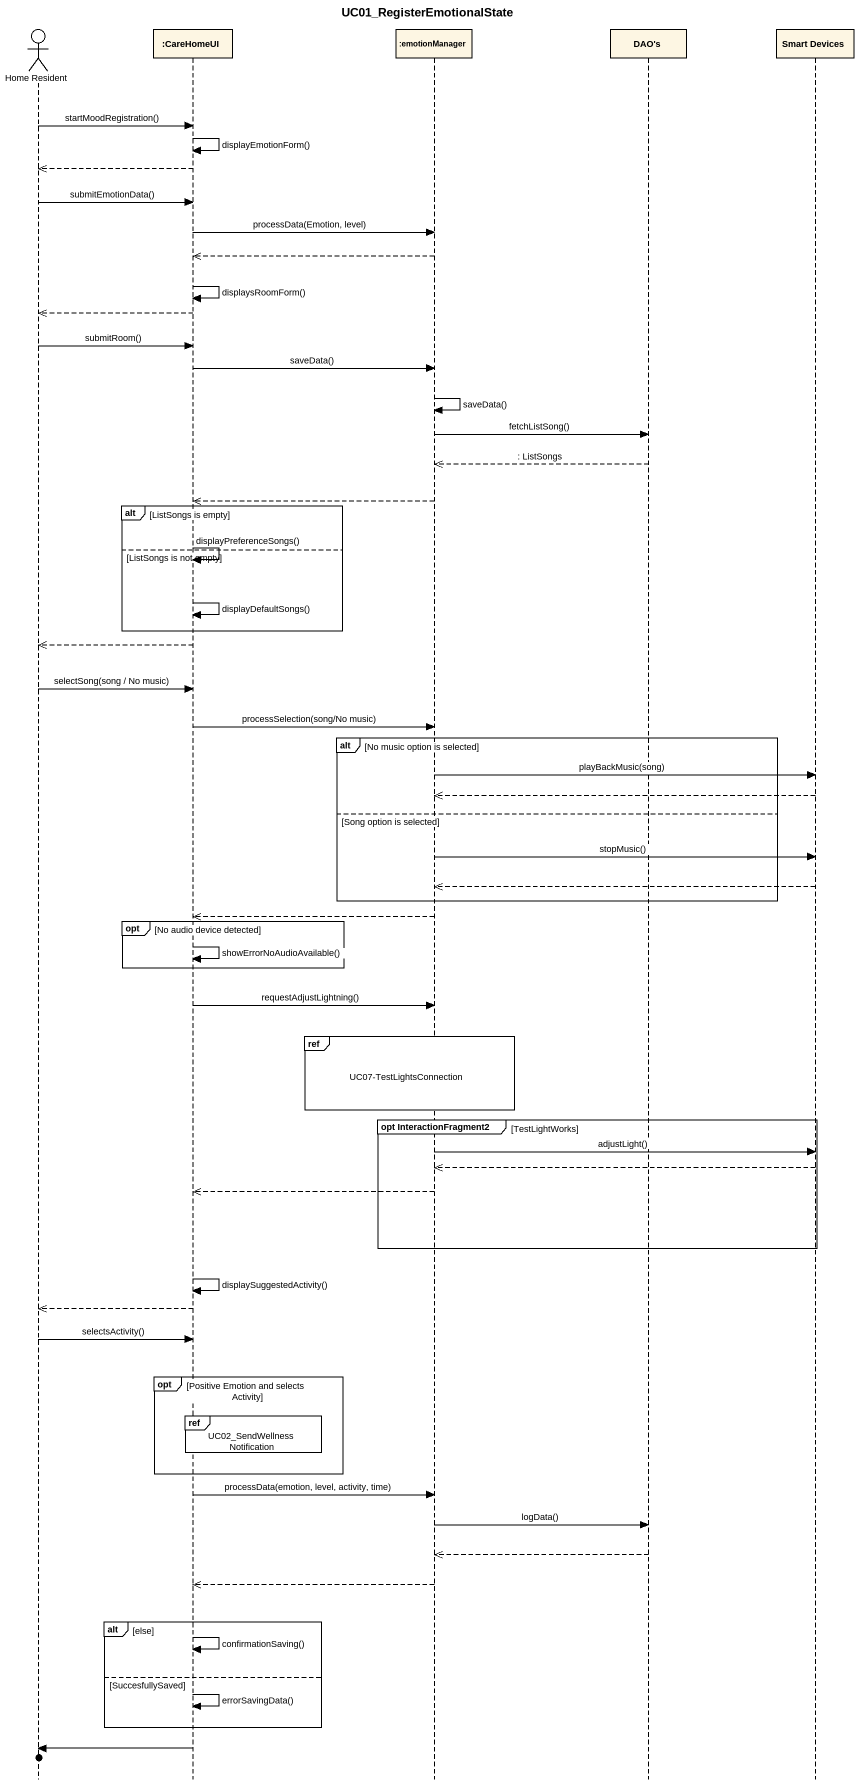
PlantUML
@startuml
title UC01_RegisterEmotionalState
hide footbox
actor "Home Resident" as Home_Resident
participant ":CareHomeUI" as CareHomeUI
participant ":emotionManager" as emotionManager
participant "DAO's" as DAO_s
participant "Smart Devices" as Smart_Devices

Home_Resident -> CareHomeUI : startMoodRegistration()
CareHomeUI -> CareHomeUI : displayEmotionForm()
CareHomeUI -->> Home_Resident
Home_Resident -> CareHomeUI : submitEmotionData()
CareHomeUI -> emotionManager : processData(Emotion, level)
emotionManager -->> CareHomeUI
CareHomeUI -> CareHomeUI : displaysRoomForm()
CareHomeUI -->> Home_Resident
Home_Resident -> CareHomeUI : submitRoom()
CareHomeUI -> emotionManager : saveData()
emotionManager -> emotionManager : saveData()
emotionManager -> DAO_s : fetchListSong()
DAO_s -->> emotionManager : : ListSongs
emotionManager -->> CareHomeUI
alt ListSongs is empty
  CareHomeUI -> CareHomeUI : displayPreferenceSongs()
else ListSongs is not empty
  CareHomeUI -> CareHomeUI : displayDefaultSongs()
end
CareHomeUI -->> Home_Resident
Home_Resident -> CareHomeUI : selectSong(song / No music)
CareHomeUI -> emotionManager : processSelection(song/No music)
alt No music option is selected
  emotionManager -> Smart_Devices : playBackMusic(song)
  Smart_Devices -->> emotionManager
else Song option is selected
  emotionManager -> Smart_Devices : stopMusic()
  Smart_Devices -->> emotionManager
end
emotionManager -->> CareHomeUI
opt No audio device detected
  CareHomeUI -> CareHomeUI : showErrorNoAudioAvailable()
end
CareHomeUI -> emotionManager : requestAdjustLightning()
ref over emotionManager : UC07-TestLightsConnection
group opt InteractionFragment2 [TestLightWorks]
  emotionManager -> Smart_Devices : adjustLight()
  Smart_Devices -->> emotionManager
  emotionManager -->> CareHomeUI
end
CareHomeUI -> CareHomeUI : displaySuggestedActivity()
CareHomeUI -->> Home_Resident
Home_Resident -> CareHomeUI : selectsActivity()
opt Positive Emotion and selects Activity
  ref over CareHomeUI : UC02_SendWellnessNotification
end
CareHomeUI -> emotionManager : processData(emotion, level, activity, time)
emotionManager -> DAO_s : logData()
DAO_s -->> emotionManager
emotionManager -->> CareHomeUI
alt else
  CareHomeUI -> CareHomeUI : confirmationSaving()
else SuccesfullySaved
  CareHomeUI -> CareHomeUI : errorSavingData()
end
CareHomeUI -> Home_Resident
@enduml
